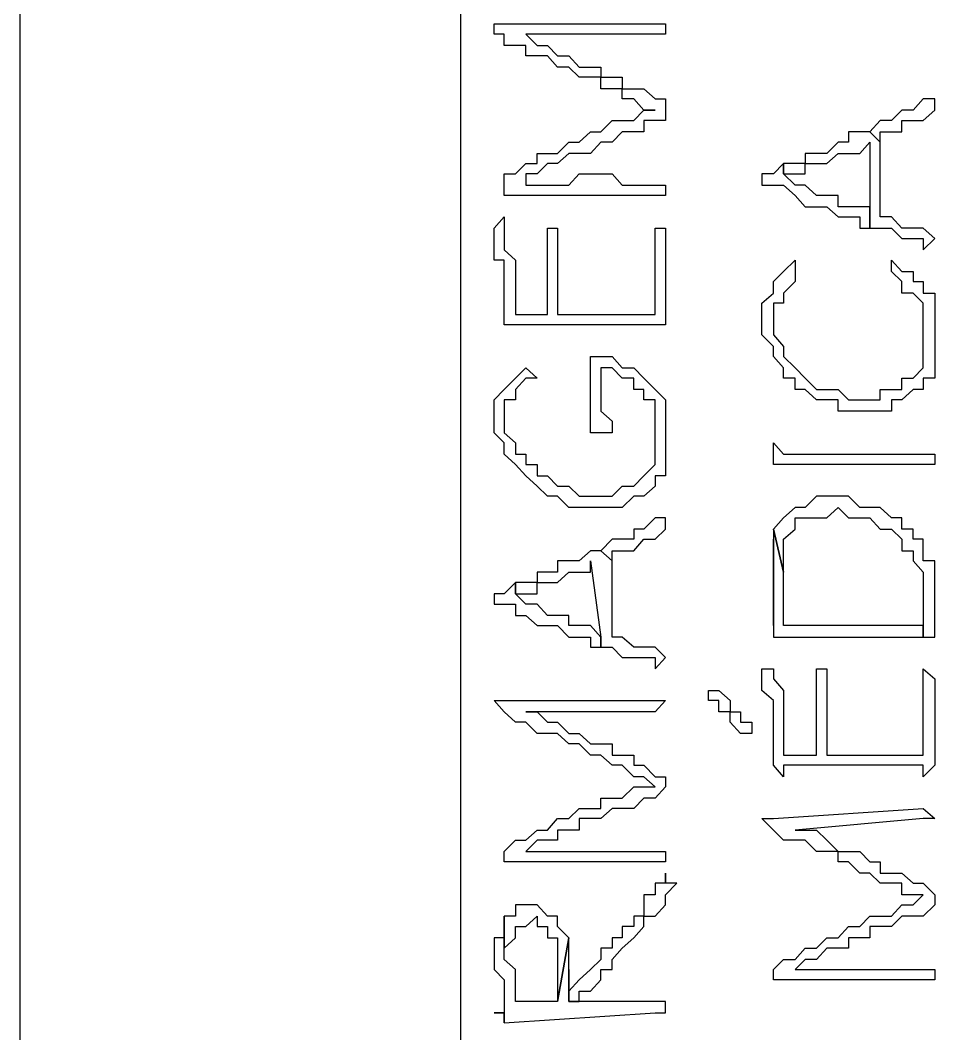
# Model space of a CAD drawing. Header units: millimetres. Extents: x -518.8 to -461.2, y 3.5 to 44.2.
# Drawn here: x -494.083 to -493.542, y 28.399 to 28.999 of the extents above; entities that cross this region are included whole.
import ezdxf

# ---------------------------------------------------------------- set-up
doc = ezdxf.new("R2010")
doc.units = ezdxf.units.MM
doc.header["$MEASUREMENT"] = 0
for name, color, linetype in [('10', 10, 'Continuous'), ('16', 16, 'Continuous'), ('MYSOLIDS', 7, 'Continuous')]:
    doc.layers.add(name, color=color, linetype=linetype)

msp = doc.modelspace()

# ---------------------------------------------------------------- linework, layer by layer
at = {"layer": '10'}
msp.add_lwpolyline([(-494.08348, 25.98567), (-494.08348, 29.43605)], dxfattribs=at)
at = {"layer": '16'}
msp.add_lwpolyline([(-493.82258, 25.93529), (-493.82258, 32.50447)], dxfattribs=at)
at = {"layer": 'MYSOLIDS'}
for points in [[(-493.78423, 28.90146), (-493.78423, 28.90146), (-493.77746, 28.90146), (-493.77145, 28.90146), (-493.76543, 28.90146), (-493.76543, 28.90146), (-493.75867, 28.90146), (-493.75867, 28.90146), (-493.75265, 28.90823), (-493.74589, 28.90823), (-493.73987, 28.90823), (-493.73987, 28.90823), (-493.7331, 28.90823), (-493.7331, 28.90823), (-493.72709, 28.90146), (-493.72032, 28.90146), (-493.71431, 28.90146), (-493.71431, 28.90146), (-493.70754, 28.90146), (-493.70152, 28.90146), (-493.70152, 28.90146), (-493.70152, 28.90146), (-493.70152, 28.90146), (-493.70152, 28.90146), (-493.70152, 28.89544), (-493.70152, 28.89544), (-493.70754, 28.89544), (-493.70754, 28.89544), (-493.70754, 28.89544), (-493.70754, 28.89544), (-493.71431, 28.89544), (-493.71431, 28.89544), (-493.72032, 28.89544), (-493.72709, 28.89544), (-493.7331, 28.89544), (-493.7331, 28.89544), (-493.73987, 28.89544), (-493.74589, 28.89544), (-493.75265, 28.89544), (-493.75265, 28.89544), (-493.75867, 28.89544), (-493.76543, 28.89544), (-493.77145, 28.89544), (-493.77145, 28.89544), (-493.77746, 28.89544), (-493.78423, 28.89544), (-493.78423, 28.89544), (-493.79025, 28.89544), (-493.79025, 28.89544), (-493.79701, 28.89544), (-493.79701, 28.89544), (-493.79701, 28.89544), (-493.79701, 28.89544), (-493.79701, 28.90146), (-493.79701, 28.90146), (-493.79701, 28.90146), (-493.79701, 28.90823), (-493.79025, 28.90823), (-493.78423, 28.91424), (-493.78423, 28.91424), (-493.77746, 28.91424), (-493.77746, 28.91424), (-493.77746, 28.92026), (-493.77145, 28.92026), (-493.76543, 28.92026), (-493.76543, 28.92026), (-493.75867, 28.92702), (-493.75265, 28.92702), (-493.75265, 28.92702), (-493.74589, 28.93304), (-493.73987, 28.93304), (-493.73987, 28.93304), (-493.7331, 28.9398), (-493.72709, 28.9398), (-493.72709, 28.9398), (-493.72032, 28.9398), (-493.71431, 28.94582), (-493.70754, 28.94582), (-493.70754, 28.94582), (-493.71431, 28.94582), (-493.71431, 28.94582), (-493.72032, 28.95259), (-493.72032, 28.95259), (-493.72709, 28.95259), (-493.72709, 28.9586), (-493.7331, 28.9586), (-493.73987, 28.9586), (-493.73987, 28.96537), (-493.74589, 28.96537), (-493.75265, 28.96537), (-493.75867, 28.97138), (-493.75867, 28.97138), (-493.76543, 28.97138), (-493.77145, 28.97815), (-493.77746, 28.97815), (-493.78423, 28.97815), (-493.78423, 28.98417), (-493.79025, 28.98417), (-493.79025, 28.98417), (-493.79701, 28.98417), (-493.79701, 28.99093), (-493.79701, 28.99093), (-493.80303, 28.99093), (-493.80303, 28.99093), (-493.80303, 28.99695), (-493.80303, 28.99695), (-493.79701, 28.99695), (-493.79701, 28.99695), (-493.70754, 28.99695), (-493.70152, 28.99695), (-493.70152, 28.99695), (-493.70152, 28.99093), (-493.70152, 28.99093), (-493.70152, 28.99093), (-493.70152, 28.99093), (-493.70754, 28.99093), (-493.70754, 28.99093), (-493.78423, 28.99093), (-493.77746, 28.98417), (-493.77145, 28.98417), (-493.77145, 28.98417), (-493.76543, 28.97815), (-493.75867, 28.97815), (-493.75265, 28.97138), (-493.74589, 28.97138), (-493.73987, 28.97138), (-493.73987, 28.96537), (-493.7331, 28.96537), (-493.7331, 28.96537), (-493.72709, 28.96537), (-493.72709, 28.9586), (-493.72032, 28.9586), (-493.72032, 28.9586), (-493.71431, 28.9586), (-493.71431, 28.9586), (-493.70754, 28.95259), (-493.70152, 28.95259), (-493.70152, 28.94582), (-493.70152, 28.94582), (-493.70152, 28.94582), (-493.70152, 28.9398), (-493.70152, 28.9398), (-493.70152, 28.9398), (-493.70754, 28.9398), (-493.71431, 28.9398), (-493.71431, 28.9398), (-493.71431, 28.93304), (-493.72032, 28.93304), (-493.72709, 28.93304), (-493.7331, 28.92702), (-493.73987, 28.92702), (-493.73987, 28.92702), (-493.74589, 28.92026), (-493.75265, 28.92026), (-493.75265, 28.92026), (-493.75867, 28.92026), (-493.76543, 28.91424), (-493.76543, 28.91424), (-493.77145, 28.91424), (-493.77746, 28.90823), (-493.77746, 28.90823), (-493.78423, 28.90823), (-493.78423, 28.90823), (-493.78423, 28.90146), (-493.78423, 28.90146), (-493.78423, 28.90146), (-493.78423, 28.90146)], [(-493.58047, 28.93304), (-493.57446, 28.92702), (-493.57446, 28.92702), (-493.57446, 28.93304), (-493.56769, 28.93304), (-493.56167, 28.93304), (-493.56167, 28.9398), (-493.55491, 28.9398), (-493.54889, 28.9398), (-493.54213, 28.94582), (-493.54213, 28.94582), (-493.54213, 28.94582), (-493.54213, 28.95259), (-493.54213, 28.95259), (-493.54889, 28.95259), (-493.55491, 28.94582), (-493.55491, 28.94582), (-493.56167, 28.94582), (-493.56769, 28.9398), (-493.57446, 28.9398), (-493.58047, 28.93304), (-493.58047, 28.93304)], [(-493.6316, 28.91424), (-493.6316, 28.90823), (-493.6316, 28.90823), (-493.62483, 28.90823), (-493.61882, 28.90823), (-493.61882, 28.91424), (-493.61205, 28.91424), (-493.60604, 28.91424), (-493.60604, 28.91424), (-493.59927, 28.92026), (-493.59927, 28.92026), (-493.59325, 28.92026), (-493.58649, 28.92026), (-493.58047, 28.92702), (-493.58047, 28.88266), (-493.58047, 28.8759), (-493.57446, 28.8759), (-493.57446, 28.8759), (-493.56769, 28.8759), (-493.56167, 28.86988), (-493.56167, 28.86988), (-493.55491, 28.86988), (-493.54889, 28.86988), (-493.54889, 28.86311), (-493.54889, 28.86311), (-493.54213, 28.86988), (-493.54213, 28.86988), (-493.54213, 28.86988), (-493.54213, 28.86988), (-493.54889, 28.8759), (-493.55491, 28.8759), (-493.55491, 28.8759), (-493.56167, 28.8759), (-493.56769, 28.88266), (-493.56769, 28.88266), (-493.57446, 28.88266), (-493.57446, 28.92702), (-493.58047, 28.93304), (-493.58047, 28.93304), (-493.58649, 28.93304), (-493.59325, 28.93304), (-493.59325, 28.92702), (-493.59927, 28.92702), (-493.59927, 28.92702), (-493.60604, 28.92026), (-493.61205, 28.92026), (-493.61205, 28.92026), (-493.61882, 28.92026), (-493.61882, 28.92026), (-493.61882, 28.91424), (-493.62483, 28.91424), (-493.6316, 28.91424), (-493.6316, 28.91424), (-493.6316, 28.91424)], [(-493.64438, 28.90823), (-493.64438, 28.90823), (-493.64438, 28.90146), (-493.63761, 28.90146), (-493.63761, 28.90146), (-493.6316, 28.90146), (-493.62483, 28.89544), (-493.62483, 28.89544), (-493.61882, 28.88868), (-493.60604, 28.88868), (-493.60604, 28.88868), (-493.59927, 28.88266), (-493.59927, 28.88266), (-493.59325, 28.88266), (-493.58649, 28.88266), (-493.58649, 28.8759), (-493.58047, 28.8759), (-493.58047, 28.88266), (-493.58047, 28.88868), (-493.58649, 28.88868), (-493.59325, 28.88868), (-493.59927, 28.88868), (-493.59927, 28.89544), (-493.59927, 28.89544), (-493.60604, 28.89544), (-493.61205, 28.89544), (-493.61205, 28.89544), (-493.61882, 28.90146), (-493.62483, 28.90146), (-493.62483, 28.90146), (-493.6316, 28.90823), (-493.6316, 28.91424), (-493.63761, 28.90823), (-493.64438, 28.90823), (-493.64438, 28.90823), (-493.64438, 28.90823)], [(-493.77145, 28.82477), (-493.77145, 28.86988), (-493.77145, 28.86988), (-493.77145, 28.8759), (-493.77145, 28.8759), (-493.77145, 28.8759), (-493.77145, 28.8759), (-493.76543, 28.8759), (-493.76543, 28.8759), (-493.76543, 28.86988), (-493.76543, 28.86988), (-493.76543, 28.82477), (-493.75867, 28.82477), (-493.75867, 28.82477), (-493.75867, 28.82477), (-493.75867, 28.82477), (-493.75265, 28.82477), (-493.74589, 28.82477), (-493.74589, 28.82477), (-493.73987, 28.82477), (-493.7331, 28.82477), (-493.7331, 28.82477), (-493.72709, 28.82477), (-493.72032, 28.82477), (-493.72032, 28.82477), (-493.71431, 28.82477), (-493.70754, 28.82477), (-493.70754, 28.82477), (-493.70754, 28.83153), (-493.70754, 28.83153), (-493.70754, 28.83755), (-493.70754, 28.84432), (-493.70754, 28.85033), (-493.70754, 28.85033), (-493.70754, 28.85033), (-493.70754, 28.8571), (-493.70754, 28.86311), (-493.70754, 28.86988), (-493.70754, 28.86988), (-493.70754, 28.8759), (-493.70754, 28.8759), (-493.70754, 28.8759), (-493.70754, 28.8759), (-493.70754, 28.8759), (-493.70754, 28.8759), (-493.70152, 28.8759), (-493.70152, 28.86988), (-493.70152, 28.86311), (-493.70152, 28.86311), (-493.70152, 28.8571), (-493.70152, 28.85033), (-493.70152, 28.85033), (-493.70152, 28.84432), (-493.70152, 28.83755), (-493.70152, 28.83153), (-493.70152, 28.83153), (-493.70152, 28.82477), (-493.70152, 28.82477), (-493.70152, 28.81875), (-493.70152, 28.81875), (-493.70152, 28.81875), (-493.70754, 28.81875), (-493.70754, 28.81875), (-493.70754, 28.81875), (-493.71431, 28.81875), (-493.71431, 28.81875), (-493.72032, 28.81875), (-493.72709, 28.81875), (-493.7331, 28.81875), (-493.7331, 28.81875), (-493.73987, 28.81875), (-493.74589, 28.81875), (-493.74589, 28.81875), (-493.75265, 28.81875), (-493.75265, 28.81875), (-493.75867, 28.81875), (-493.76543, 28.81875), (-493.77145, 28.81875), (-493.77746, 28.81875), (-493.77746, 28.81875), (-493.78423, 28.81875), (-493.79025, 28.81875), (-493.79025, 28.81875), (-493.79025, 28.81875), (-493.79025, 28.81875), (-493.79701, 28.81875), (-493.79701, 28.81875), (-493.79701, 28.82477), (-493.79701, 28.82477), (-493.79701, 28.83153), (-493.79701, 28.83153), (-493.79701, 28.83755), (-493.79701, 28.83755), (-493.79701, 28.84432), (-493.79701, 28.84432), (-493.79701, 28.85033), (-493.79701, 28.8571), (-493.80303, 28.8571), (-493.80303, 28.86311), (-493.80303, 28.86988), (-493.80303, 28.86988), (-493.80303, 28.8759), (-493.80303, 28.8759), (-493.80303, 28.8759), (-493.80303, 28.8759), (-493.79701, 28.88266), (-493.79701, 28.88266), (-493.79701, 28.8759), (-493.79701, 28.8759), (-493.79701, 28.8759), (-493.79701, 28.86988), (-493.79701, 28.86311), (-493.79025, 28.8571), (-493.79025, 28.85033), (-493.79025, 28.84432), (-493.79025, 28.84432), (-493.79025, 28.83755), (-493.79025, 28.83153), (-493.79025, 28.82477), (-493.79025, 28.82477), (-493.78423, 28.82477), (-493.78423, 28.82477), (-493.78423, 28.82477), (-493.77746, 28.82477), (-493.77145, 28.82477), (-493.77145, 28.82477), (-493.77145, 28.82477), (-493.77145, 28.82477), (-493.77145, 28.82477)], [(-493.63761, 28.81875), (-493.63761, 28.81875), (-493.63761, 28.81274), (-493.6316, 28.80597), (-493.6316, 28.80597), (-493.6316, 28.79996), (-493.62483, 28.79319), (-493.62483, 28.79319), (-493.61882, 28.78717), (-493.61882, 28.78717), (-493.61882, 28.78717), (-493.61205, 28.78041), (-493.60604, 28.78041), (-493.60604, 28.78041), (-493.60604, 28.78041), (-493.59927, 28.78041), (-493.59325, 28.77439), (-493.58649, 28.77439), (-493.58649, 28.77439), (-493.58047, 28.77439), (-493.57446, 28.77439), (-493.57446, 28.78041), (-493.56769, 28.78041), (-493.56167, 28.78041), (-493.56167, 28.78717), (-493.55491, 28.78717), (-493.55491, 28.78717), (-493.54889, 28.79319), (-493.54889, 28.79996), (-493.54889, 28.79996), (-493.54889, 28.80597), (-493.54889, 28.81274), (-493.54889, 28.81274), (-493.54889, 28.81875), (-493.54889, 28.82477), (-493.54889, 28.82477), (-493.54889, 28.82477), (-493.54889, 28.83153), (-493.55491, 28.83755), (-493.55491, 28.83755), (-493.56167, 28.83755), (-493.56167, 28.84432), (-493.56167, 28.84432), (-493.56769, 28.85033), (-493.56769, 28.85033), (-493.56769, 28.85033), (-493.56769, 28.85033), (-493.56769, 28.8571), (-493.56769, 28.8571), (-493.56167, 28.85033), (-493.56167, 28.85033), (-493.55491, 28.85033), (-493.55491, 28.84432), (-493.54889, 28.84432), (-493.54889, 28.83755), (-493.54213, 28.83755), (-493.54213, 28.83153), (-493.54213, 28.83153), (-493.54213, 28.82477), (-493.54213, 28.82477), (-493.54213, 28.81875), (-493.54213, 28.81274), (-493.54213, 28.81274), (-493.54213, 28.80597), (-493.54213, 28.79996), (-493.54213, 28.79996), (-493.54213, 28.79319), (-493.54213, 28.78717), (-493.54889, 28.78717), (-493.54889, 28.78041), (-493.54889, 28.78041), (-493.55491, 28.78041), (-493.56167, 28.77439), (-493.56167, 28.77439), (-493.56769, 28.77439), (-493.56769, 28.76762), (-493.57446, 28.76762), (-493.58047, 28.76762), (-493.58649, 28.76762), (-493.58649, 28.76762), (-493.59325, 28.76762), (-493.59927, 28.76762), (-493.59927, 28.77439), (-493.60604, 28.77439), (-493.61205, 28.77439), (-493.61205, 28.77439), (-493.61882, 28.78041), (-493.61882, 28.78041), (-493.62483, 28.78041), (-493.62483, 28.78717), (-493.6316, 28.78717), (-493.6316, 28.79319), (-493.63761, 28.79996), (-493.63761, 28.79996), (-493.63761, 28.80597), (-493.64438, 28.81274), (-493.64438, 28.81274), (-493.64438, 28.81875), (-493.64438, 28.81875), (-493.64438, 28.82477), (-493.64438, 28.83153), (-493.64438, 28.83153), (-493.63761, 28.83755), (-493.63761, 28.84432), (-493.63761, 28.84432), (-493.6316, 28.85033), (-493.6316, 28.85033), (-493.62483, 28.8571), (-493.62483, 28.8571), (-493.62483, 28.85033), (-493.62483, 28.85033), (-493.62483, 28.85033), (-493.62483, 28.85033), (-493.62483, 28.84432), (-493.62483, 28.84432), (-493.62483, 28.84432), (-493.62483, 28.84432), (-493.6316, 28.83755), (-493.6316, 28.83755), (-493.6316, 28.83153), (-493.63761, 28.83153), (-493.63761, 28.82477), (-493.63761, 28.81875), (-493.63761, 28.81875), (-493.63761, 28.81875), (-493.63761, 28.81875)], [(-493.73987, 28.79319), (-493.73987, 28.78717), (-493.73987, 28.78041), (-493.73987, 28.77439), (-493.73987, 28.77439), (-493.73987, 28.76762), (-493.7331, 28.76161), (-493.7331, 28.76161), (-493.7331, 28.75484), (-493.73987, 28.75484), (-493.73987, 28.75484), (-493.73987, 28.75484), (-493.73987, 28.75484), (-493.73987, 28.75484), (-493.74589, 28.75484), (-493.74589, 28.76161), (-493.74589, 28.76161), (-493.74589, 28.76161), (-493.74589, 28.76762), (-493.74589, 28.76762), (-493.74589, 28.77439), (-493.74589, 28.78041), (-493.74589, 28.78717), (-493.74589, 28.79319), (-493.74589, 28.79319), (-493.74589, 28.79996), (-493.74589, 28.79996), (-493.73987, 28.79996), (-493.73987, 28.79996), (-493.73987, 28.79996), (-493.7331, 28.79996), (-493.72709, 28.79319), (-493.72032, 28.79319), (-493.72032, 28.79319), (-493.71431, 28.78717), (-493.71431, 28.78717), (-493.71431, 28.78717), (-493.70754, 28.78041), (-493.70754, 28.78041), (-493.70152, 28.77439), (-493.70152, 28.77439), (-493.70152, 28.76762), (-493.70152, 28.76161), (-493.70152, 28.76161), (-493.70152, 28.75484), (-493.70152, 28.75484), (-493.70152, 28.74883), (-493.70152, 28.74206), (-493.70152, 28.73605), (-493.70152, 28.73605), (-493.70152, 28.72928), (-493.70754, 28.72928), (-493.70754, 28.72326), (-493.70754, 28.72326), (-493.71431, 28.71725), (-493.72032, 28.71725), (-493.72032, 28.71725), (-493.72709, 28.71048), (-493.72709, 28.71048), (-493.7331, 28.71048), (-493.73987, 28.71048), (-493.73987, 28.71048), (-493.74589, 28.71048), (-493.75265, 28.71048), (-493.75265, 28.71048), (-493.75867, 28.71048), (-493.76543, 28.71725), (-493.76543, 28.71725), (-493.77145, 28.71725), (-493.77746, 28.72326), (-493.77746, 28.72326), (-493.78423, 28.72928), (-493.78423, 28.72928), (-493.79025, 28.73605), (-493.79025, 28.73605), (-493.79701, 28.74206), (-493.79701, 28.74206), (-493.79701, 28.74206), (-493.79701, 28.74883), (-493.80303, 28.75484), (-493.80303, 28.75484), (-493.80303, 28.76161), (-493.80303, 28.76161), (-493.80303, 28.76762), (-493.80303, 28.77439), (-493.79701, 28.78041), (-493.79701, 28.78041), (-493.79701, 28.78041), (-493.79025, 28.78717), (-493.79025, 28.78717), (-493.78423, 28.79319), (-493.78423, 28.79319), (-493.78423, 28.79319), (-493.78423, 28.79319), (-493.77746, 28.78717), (-493.77746, 28.78717), (-493.78423, 28.78717), (-493.78423, 28.78717), (-493.79025, 28.78041), (-493.79025, 28.78041), (-493.79025, 28.77439), (-493.79701, 28.77439), (-493.79701, 28.76762), (-493.79701, 28.76161), (-493.79701, 28.76161), (-493.79701, 28.75484), (-493.79025, 28.74883), (-493.79025, 28.74883), (-493.79025, 28.74206), (-493.78423, 28.74206), (-493.78423, 28.73605), (-493.77746, 28.73605), (-493.77746, 28.73605), (-493.77746, 28.72928), (-493.77145, 28.72928), (-493.76543, 28.72326), (-493.76543, 28.72326), (-493.75867, 28.72326), (-493.75867, 28.72326), (-493.75265, 28.71725), (-493.74589, 28.71725), (-493.74589, 28.71725), (-493.73987, 28.71725), (-493.7331, 28.71725), (-493.7331, 28.71725), (-493.72709, 28.72326), (-493.72032, 28.72326), (-493.72032, 28.72326), (-493.71431, 28.72928), (-493.71431, 28.72928), (-493.71431, 28.72928), (-493.70754, 28.73605), (-493.70754, 28.73605), (-493.70754, 28.74206), (-493.70754, 28.74883), (-493.70754, 28.75484), (-493.70754, 28.75484), (-493.70754, 28.76161), (-493.70754, 28.76161), (-493.70754, 28.76762), (-493.70754, 28.77439), (-493.71431, 28.77439), (-493.71431, 28.78041), (-493.71431, 28.78041), (-493.72032, 28.78041), (-493.72032, 28.78717), (-493.72709, 28.78717), (-493.72709, 28.78717), (-493.7331, 28.79319), (-493.73987, 28.79319), (-493.73987, 28.79319), (-493.73987, 28.79319), (-493.73987, 28.79319), (-493.73987, 28.79319)], [(-493.58047, 28.74206), (-493.58047, 28.74206), (-493.57446, 28.74206), (-493.56769, 28.74206), (-493.56167, 28.74206), (-493.56167, 28.74206), (-493.55491, 28.74206), (-493.54889, 28.74206), (-493.54889, 28.74206), (-493.54889, 28.74206), (-493.54213, 28.74206), (-493.54213, 28.74206), (-493.54213, 28.74206), (-493.54213, 28.74206), (-493.54213, 28.73605), (-493.54213, 28.73605), (-493.54213, 28.73605), (-493.54213, 28.73605), (-493.54213, 28.73605), (-493.54213, 28.73605), (-493.54889, 28.73605), (-493.55491, 28.73605), (-493.55491, 28.73605), (-493.56167, 28.73605), (-493.56769, 28.73605), (-493.57446, 28.73605), (-493.57446, 28.73605), (-493.58047, 28.73605), (-493.58649, 28.73605), (-493.59325, 28.73605), (-493.59325, 28.73605), (-493.59927, 28.73605), (-493.60604, 28.73605), (-493.61205, 28.73605), (-493.61205, 28.73605), (-493.61882, 28.73605), (-493.62483, 28.73605), (-493.6316, 28.73605), (-493.6316, 28.73605), (-493.63761, 28.73605), (-493.63761, 28.73605), (-493.63761, 28.73605), (-493.63761, 28.74206), (-493.63761, 28.74206), (-493.63761, 28.74206), (-493.63761, 28.74206), (-493.63761, 28.74206), (-493.63761, 28.74206), (-493.63761, 28.74883), (-493.63761, 28.74883), (-493.6316, 28.74206), (-493.6316, 28.74206), (-493.62483, 28.74206), (-493.62483, 28.74206), (-493.61882, 28.74206), (-493.61205, 28.74206), (-493.60604, 28.74206), (-493.60604, 28.74206), (-493.59927, 28.74206), (-493.59325, 28.74206), (-493.59325, 28.74206), (-493.58649, 28.74206), (-493.58047, 28.74206), (-493.58047, 28.74206), (-493.58047, 28.74206), (-493.58047, 28.74206)], [(-493.63761, 28.6977), (-493.6316, 28.67214), (-493.6316, 28.67214), (-493.6316, 28.6789), (-493.6316, 28.68492), (-493.6316, 28.69168), (-493.6316, 28.69168), (-493.62483, 28.6977), (-493.62483, 28.6977), (-493.62483, 28.6977), (-493.62483, 28.70447), (-493.61882, 28.70447), (-493.61205, 28.70447), (-493.61205, 28.70447), (-493.60604, 28.70447), (-493.59927, 28.71048), (-493.59325, 28.70447), (-493.59325, 28.70447), (-493.58649, 28.70447), (-493.58047, 28.70447), (-493.58047, 28.70447), (-493.57446, 28.6977), (-493.57446, 28.6977), (-493.56769, 28.6977), (-493.56167, 28.69168), (-493.56167, 28.69168), (-493.56167, 28.68492), (-493.55491, 28.68492), (-493.55491, 28.6789), (-493.55491, 28.6789), (-493.54889, 28.67214), (-493.54889, 28.66612), (-493.54889, 28.66612), (-493.54889, 28.65935), (-493.54889, 28.65935), (-493.54889, 28.65334), (-493.54889, 28.64657), (-493.54889, 28.64056), (-493.54889, 28.63379), (-493.54889, 28.63379), (-493.54213, 28.63379), (-493.54213, 28.63379), (-493.54213, 28.64056), (-493.54213, 28.64657), (-493.54213, 28.65334), (-493.54213, 28.65334), (-493.54213, 28.65935), (-493.54213, 28.66612), (-493.54213, 28.66612), (-493.54213, 28.67214), (-493.54213, 28.6789), (-493.54889, 28.6789), (-493.54889, 28.68492), (-493.54889, 28.69168), (-493.54889, 28.69168), (-493.55491, 28.69168), (-493.55491, 28.6977), (-493.56167, 28.6977), (-493.56167, 28.70447), (-493.56769, 28.70447), (-493.57446, 28.71048), (-493.57446, 28.71048), (-493.58047, 28.71048), (-493.58047, 28.71048), (-493.58649, 28.71048), (-493.59325, 28.71725), (-493.59325, 28.71725), (-493.59927, 28.71725), (-493.59927, 28.71725), (-493.60604, 28.71725), (-493.61205, 28.71725), (-493.61882, 28.71048), (-493.61882, 28.71048), (-493.62483, 28.71048), (-493.62483, 28.71048), (-493.6316, 28.70447), (-493.6316, 28.70447), (-493.6316, 28.70447), (-493.63761, 28.6977), (-493.63761, 28.6977)], [(-493.73987, 28.68492), (-493.7331, 28.6789), (-493.7331, 28.6789), (-493.7331, 28.68492), (-493.72709, 28.68492), (-493.72032, 28.68492), (-493.72032, 28.68492), (-493.71431, 28.69168), (-493.70754, 28.69168), (-493.70152, 28.6977), (-493.70152, 28.6977), (-493.70152, 28.6977), (-493.70152, 28.70447), (-493.70152, 28.70447), (-493.70754, 28.70447), (-493.71431, 28.6977), (-493.72032, 28.6977), (-493.72032, 28.69168), (-493.72709, 28.69168), (-493.7331, 28.69168), (-493.73987, 28.68492), (-493.73987, 28.68492)], [(-493.63761, 28.64056), (-493.63761, 28.63379), (-493.63761, 28.63379), (-493.6316, 28.63379), (-493.6316, 28.63379), (-493.62483, 28.63379), (-493.61882, 28.63379), (-493.61882, 28.63379), (-493.61205, 28.63379), (-493.60604, 28.63379), (-493.59927, 28.63379), (-493.59927, 28.63379), (-493.59325, 28.63379), (-493.58649, 28.63379), (-493.58047, 28.63379), (-493.58047, 28.63379), (-493.57446, 28.63379), (-493.56769, 28.63379), (-493.56769, 28.63379), (-493.56167, 28.63379), (-493.55491, 28.63379), (-493.54889, 28.63379), (-493.54889, 28.63379), (-493.54889, 28.64056), (-493.54889, 28.64056), (-493.55491, 28.64056), (-493.56167, 28.64056), (-493.56167, 28.64056), (-493.56769, 28.64056), (-493.57446, 28.64056), (-493.58047, 28.64056), (-493.58047, 28.64056), (-493.58649, 28.64056), (-493.58649, 28.64056), (-493.59325, 28.64056), (-493.59927, 28.64056), (-493.60604, 28.64056), (-493.60604, 28.64056), (-493.61205, 28.64056), (-493.61882, 28.64056), (-493.62483, 28.64056), (-493.62483, 28.64056), (-493.6316, 28.64056), (-493.6316, 28.64056), (-493.6316, 28.64657), (-493.6316, 28.65334), (-493.6316, 28.65935), (-493.6316, 28.65935), (-493.6316, 28.66612), (-493.6316, 28.67214), (-493.6316, 28.67214), (-493.63761, 28.6977), (-493.63761, 28.69168), (-493.63761, 28.64056), (-493.63761, 28.64056), (-493.63761, 28.64056), (-493.63761, 28.64056)], [(-493.63761, 28.67214), (-493.63761, 28.67214), (-493.63761, 28.66612), (-493.63761, 28.65935), (-493.63761, 28.65935), (-493.63761, 28.65935), (-493.63761, 28.65334), (-493.63761, 28.64657), (-493.63761, 28.64056), (-493.63761, 28.69168), (-493.63761, 28.69168), (-493.63761, 28.68492), (-493.63761, 28.6789), (-493.63761, 28.67214), (-493.63761, 28.67214)], [(-493.79025, 28.66612), (-493.79025, 28.65935), (-493.79025, 28.65935), (-493.78423, 28.65935), (-493.77746, 28.65935), (-493.77746, 28.66612), (-493.77145, 28.66612), (-493.76543, 28.66612), (-493.76543, 28.66612), (-493.75867, 28.67214), (-493.75867, 28.67214), (-493.75265, 28.67214), (-493.74589, 28.67214), (-493.74589, 28.6789), (-493.73987, 28.63379), (-493.73987, 28.62777), (-493.7331, 28.62777), (-493.7331, 28.62777), (-493.72709, 28.62176), (-493.72032, 28.62176), (-493.72032, 28.62176), (-493.71431, 28.62176), (-493.70754, 28.62176), (-493.70754, 28.61499), (-493.70754, 28.61499), (-493.70152, 28.62176), (-493.70152, 28.62176), (-493.70152, 28.62176), (-493.70152, 28.62176), (-493.70754, 28.62777), (-493.71431, 28.62777), (-493.71431, 28.62777), (-493.72032, 28.62777), (-493.72709, 28.63379), (-493.72709, 28.63379), (-493.7331, 28.63379), (-493.7331, 28.6789), (-493.73987, 28.68492), (-493.73987, 28.68492), (-493.74589, 28.68492), (-493.75265, 28.6789), (-493.75265, 28.6789), (-493.75867, 28.6789), (-493.76543, 28.6789), (-493.76543, 28.67214), (-493.77145, 28.67214), (-493.77145, 28.67214), (-493.77746, 28.67214), (-493.77746, 28.66612), (-493.77746, 28.66612), (-493.78423, 28.66612), (-493.79025, 28.66612), (-493.79025, 28.66612), (-493.79025, 28.66612)], [(-493.80303, 28.65935), (-493.80303, 28.65935), (-493.80303, 28.65334), (-493.79701, 28.65334), (-493.79701, 28.65334), (-493.79025, 28.65334), (-493.79025, 28.64657), (-493.78423, 28.64657), (-493.77746, 28.64056), (-493.76543, 28.64056), (-493.76543, 28.64056), (-493.75867, 28.63379), (-493.75867, 28.63379), (-493.75265, 28.63379), (-493.74589, 28.63379), (-493.74589, 28.62777), (-493.73987, 28.62777), (-493.73987, 28.63379), (-493.74589, 28.64056), (-493.74589, 28.64056), (-493.75265, 28.64056), (-493.75867, 28.64056), (-493.75867, 28.64657), (-493.75867, 28.64657), (-493.76543, 28.64657), (-493.77145, 28.64657), (-493.77145, 28.64657), (-493.77746, 28.65334), (-493.78423, 28.65334), (-493.78423, 28.65334), (-493.79025, 28.65935), (-493.79025, 28.66612), (-493.79701, 28.65935), (-493.80303, 28.65935), (-493.80303, 28.65935), (-493.80303, 28.65935)], [(-493.61205, 28.56386), (-493.61205, 28.60898), (-493.61205, 28.60898), (-493.61205, 28.61499), (-493.61205, 28.61499), (-493.61205, 28.61499), (-493.61205, 28.61499), (-493.60604, 28.61499), (-493.60604, 28.61499), (-493.60604, 28.60898), (-493.60604, 28.60898), (-493.60604, 28.56386), (-493.59927, 28.56386), (-493.59927, 28.56386), (-493.59927, 28.56386), (-493.59927, 28.56386), (-493.59325, 28.56386), (-493.58649, 28.56386), (-493.58047, 28.56386), (-493.58047, 28.56386), (-493.57446, 28.56386), (-493.57446, 28.56386), (-493.56769, 28.56386), (-493.56167, 28.56386), (-493.56167, 28.56386), (-493.55491, 28.56386), (-493.54889, 28.56386), (-493.54889, 28.56386), (-493.54889, 28.56386), (-493.54889, 28.57063), (-493.54889, 28.57665), (-493.54889, 28.58341), (-493.54889, 28.58341), (-493.54889, 28.58943), (-493.54889, 28.58943), (-493.54889, 28.5962), (-493.54889, 28.60221), (-493.54889, 28.60898), (-493.54889, 28.60898), (-493.54889, 28.61499), (-493.54889, 28.61499), (-493.54889, 28.61499), (-493.54889, 28.61499), (-493.54889, 28.61499), (-493.54889, 28.61499), (-493.54213, 28.60898), (-493.54213, 28.60898), (-493.54213, 28.60221), (-493.54213, 28.5962), (-493.54213, 28.5962), (-493.54213, 28.58943), (-493.54213, 28.58341), (-493.54213, 28.58341), (-493.54213, 28.57665), (-493.54213, 28.57063), (-493.54213, 28.56386), (-493.54213, 28.56386), (-493.54213, 28.55785), (-493.54213, 28.55785), (-493.54213, 28.55785), (-493.54213, 28.55785), (-493.54889, 28.55108), (-493.54889, 28.55108), (-493.54889, 28.55108), (-493.54889, 28.55785), (-493.55491, 28.55785), (-493.56167, 28.55785), (-493.56769, 28.55785), (-493.56769, 28.55785), (-493.57446, 28.55785), (-493.58047, 28.55785), (-493.58649, 28.55785), (-493.58649, 28.55785), (-493.59325, 28.55785), (-493.59325, 28.55785), (-493.59927, 28.55785), (-493.60604, 28.55785), (-493.61205, 28.55785), (-493.61882, 28.55785), (-493.61882, 28.55785), (-493.62483, 28.55785), (-493.6316, 28.55785), (-493.6316, 28.55108), (-493.6316, 28.55108), (-493.6316, 28.55108), (-493.63761, 28.55785), (-493.63761, 28.55785), (-493.63761, 28.55785), (-493.63761, 28.56386), (-493.63761, 28.56386), (-493.63761, 28.57063), (-493.63761, 28.57665), (-493.63761, 28.57665), (-493.63761, 28.58341), (-493.63761, 28.58341), (-493.63761, 28.58943), (-493.63761, 28.58943), (-493.63761, 28.5962), (-493.64438, 28.60221), (-493.64438, 28.60898), (-493.64438, 28.60898), (-493.64438, 28.61499), (-493.64438, 28.61499), (-493.64438, 28.61499), (-493.64438, 28.61499), (-493.63761, 28.61499), (-493.63761, 28.61499), (-493.63761, 28.61499), (-493.63761, 28.61499), (-493.63761, 28.61499), (-493.63761, 28.60898), (-493.6316, 28.60221), (-493.6316, 28.5962), (-493.6316, 28.58943), (-493.6316, 28.58341), (-493.6316, 28.57665), (-493.6316, 28.57665), (-493.6316, 28.57063), (-493.6316, 28.56386), (-493.6316, 28.56386), (-493.62483, 28.56386), (-493.62483, 28.56386), (-493.62483, 28.56386), (-493.61882, 28.56386), (-493.61205, 28.56386), (-493.61205, 28.56386), (-493.61205, 28.56386), (-493.61205, 28.56386), (-493.61205, 28.56386)], [(-493.6504, 28.57665), (-493.65716, 28.57665), (-493.65716, 28.57665), (-493.66318, 28.58341), (-493.66318, 28.58341), (-493.66318, 28.58943), (-493.66995, 28.58943), (-493.66995, 28.5962), (-493.67596, 28.5962), (-493.67596, 28.60221), (-493.67596, 28.60221), (-493.67596, 28.60221), (-493.66995, 28.60221), (-493.66995, 28.60221), (-493.66995, 28.60221), (-493.66995, 28.60221), (-493.66318, 28.5962), (-493.66318, 28.5962), (-493.66318, 28.58943), (-493.65716, 28.58943), (-493.65716, 28.58341), (-493.6504, 28.58341), (-493.6504, 28.57665), (-493.6504, 28.57665), (-493.6504, 28.57665), (-493.6504, 28.57665), (-493.6504, 28.57665), (-493.6504, 28.57665), (-493.6504, 28.57665), (-493.6504, 28.57665), (-493.6504, 28.57665)], [(-493.78423, 28.50672), (-493.78423, 28.50672), (-493.77746, 28.50672), (-493.77145, 28.50672), (-493.76543, 28.50672), (-493.76543, 28.50672), (-493.75867, 28.50672), (-493.75867, 28.50672), (-493.75265, 28.50672), (-493.74589, 28.50672), (-493.73987, 28.50672), (-493.73987, 28.50672), (-493.7331, 28.50672), (-493.7331, 28.50672), (-493.72709, 28.50672), (-493.72032, 28.50672), (-493.71431, 28.50672), (-493.71431, 28.50672), (-493.70754, 28.50672), (-493.70152, 28.50672), (-493.70152, 28.50672), (-493.70152, 28.50672), (-493.70152, 28.50071), (-493.70152, 28.50071), (-493.70152, 28.50071), (-493.70152, 28.50071), (-493.70754, 28.50071), (-493.70754, 28.50071), (-493.70754, 28.50071), (-493.70754, 28.50071), (-493.71431, 28.50071), (-493.71431, 28.50071), (-493.72032, 28.50071), (-493.72709, 28.50071), (-493.7331, 28.50071), (-493.7331, 28.50071), (-493.73987, 28.50071), (-493.74589, 28.50071), (-493.75265, 28.50071), (-493.75265, 28.50071), (-493.75867, 28.50071), (-493.76543, 28.50071), (-493.77145, 28.50071), (-493.77145, 28.50071), (-493.77746, 28.50071), (-493.78423, 28.50071), (-493.78423, 28.50071), (-493.79025, 28.50071), (-493.79025, 28.50071), (-493.79701, 28.50071), (-493.79701, 28.50071), (-493.79701, 28.50071), (-493.79701, 28.50071), (-493.79701, 28.50071), (-493.79701, 28.50071), (-493.79701, 28.50672), (-493.79701, 28.50672), (-493.79025, 28.51349), (-493.78423, 28.51349), (-493.78423, 28.51349), (-493.77746, 28.5195), (-493.77746, 28.5195), (-493.77746, 28.5195), (-493.77145, 28.5195), (-493.76543, 28.52627), (-493.76543, 28.52627), (-493.75867, 28.52627), (-493.75265, 28.53229), (-493.75265, 28.53229), (-493.74589, 28.53229), (-493.73987, 28.53229), (-493.73987, 28.5383), (-493.7331, 28.5383), (-493.72709, 28.5383), (-493.72709, 28.5383), (-493.72032, 28.54507), (-493.71431, 28.54507), (-493.70754, 28.54507), (-493.70754, 28.54507), (-493.71431, 28.55108), (-493.71431, 28.55108), (-493.72032, 28.55108), (-493.72032, 28.55108), (-493.72709, 28.55785), (-493.72709, 28.55785), (-493.7331, 28.55785), (-493.73987, 28.56386), (-493.73987, 28.56386), (-493.74589, 28.56386), (-493.75265, 28.57063), (-493.75867, 28.57063), (-493.75867, 28.57063), (-493.76543, 28.57665), (-493.77145, 28.57665), (-493.77746, 28.57665), (-493.78423, 28.58341), (-493.78423, 28.58341), (-493.79025, 28.58341), (-493.79025, 28.58341), (-493.79701, 28.58943), (-493.79701, 28.58943), (-493.79701, 28.58943), (-493.80303, 28.5962), (-493.80303, 28.5962), (-493.80303, 28.5962), (-493.80303, 28.5962), (-493.79701, 28.5962), (-493.79701, 28.5962), (-493.70754, 28.5962), (-493.70152, 28.5962), (-493.70152, 28.5962), (-493.70152, 28.5962), (-493.70152, 28.5962), (-493.70152, 28.5962), (-493.70152, 28.5962), (-493.70754, 28.58943), (-493.70754, 28.58943), (-493.78423, 28.58943), (-493.77746, 28.58943), (-493.77145, 28.58341), (-493.77145, 28.58341), (-493.76543, 28.58341), (-493.75867, 28.57665), (-493.75265, 28.57665), (-493.74589, 28.57063), (-493.73987, 28.57063), (-493.73987, 28.57063), (-493.7331, 28.57063), (-493.7331, 28.56386), (-493.72709, 28.56386), (-493.72709, 28.56386), (-493.72032, 28.56386), (-493.72032, 28.55785), (-493.71431, 28.55785), (-493.71431, 28.55785), (-493.70754, 28.55108), (-493.70152, 28.55108), (-493.70152, 28.55108), (-493.70152, 28.54507), (-493.70152, 28.54507), (-493.70152, 28.54507), (-493.70152, 28.54507), (-493.70152, 28.54507), (-493.70754, 28.5383), (-493.71431, 28.5383), (-493.71431, 28.5383), (-493.71431, 28.5383), (-493.72032, 28.53229), (-493.72709, 28.53229), (-493.7331, 28.53229), (-493.73987, 28.52627), (-493.73987, 28.52627), (-493.74589, 28.52627), (-493.75265, 28.52627), (-493.75265, 28.5195), (-493.75867, 28.5195), (-493.76543, 28.5195), (-493.76543, 28.51349), (-493.77145, 28.51349), (-493.77746, 28.51349), (-493.77746, 28.51349), (-493.78423, 28.50672), (-493.78423, 28.50672), (-493.78423, 28.50672), (-493.78423, 28.50672), (-493.78423, 28.50672), (-493.78423, 28.50672)], [(-493.62483, 28.4368), (-493.61882, 28.4368), (-493.61882, 28.4368), (-493.61205, 28.4368), (-493.60604, 28.4368), (-493.59927, 28.4368), (-493.59927, 28.4368), (-493.59927, 28.4368), (-493.59325, 28.4368), (-493.58649, 28.4368), (-493.58047, 28.4368), (-493.58047, 28.4368), (-493.57446, 28.4368), (-493.56769, 28.4368), (-493.56769, 28.4368), (-493.56167, 28.4368), (-493.55491, 28.4368), (-493.55491, 28.4368), (-493.54889, 28.4368), (-493.54213, 28.4368), (-493.54213, 28.4368), (-493.54213, 28.4368), (-493.54213, 28.43078), (-493.54213, 28.43078), (-493.54213, 28.43078), (-493.54213, 28.43078), (-493.54213, 28.43078), (-493.54213, 28.43078), (-493.54889, 28.43078), (-493.54889, 28.43078), (-493.55491, 28.43078), (-493.55491, 28.43078), (-493.56167, 28.43078), (-493.56769, 28.43078), (-493.56769, 28.43078), (-493.57446, 28.43078), (-493.58047, 28.43078), (-493.58649, 28.43078), (-493.59325, 28.43078), (-493.59325, 28.43078), (-493.59927, 28.43078), (-493.60604, 28.43078), (-493.61205, 28.43078), (-493.61205, 28.43078), (-493.61882, 28.43078), (-493.62483, 28.43078), (-493.62483, 28.43078), (-493.6316, 28.43078), (-493.6316, 28.43078), (-493.63761, 28.43078), (-493.63761, 28.43078), (-493.63761, 28.43078), (-493.63761, 28.43078), (-493.63761, 28.4368), (-493.63761, 28.4368), (-493.63761, 28.4368), (-493.63761, 28.4368), (-493.6316, 28.44281), (-493.62483, 28.44281), (-493.62483, 28.44281), (-493.61882, 28.44958), (-493.61882, 28.44958), (-493.61882, 28.44958), (-493.61205, 28.44958), (-493.60604, 28.45559), (-493.60604, 28.45559), (-493.59927, 28.45559), (-493.59325, 28.46236), (-493.58649, 28.46236), (-493.58649, 28.46236), (-493.58047, 28.46838), (-493.58047, 28.46838), (-493.57446, 28.46838), (-493.56769, 28.46838), (-493.56167, 28.47514), (-493.56167, 28.47514), (-493.55491, 28.47514), (-493.54889, 28.48116), (-493.54889, 28.48116), (-493.55491, 28.48116), (-493.55491, 28.48116), (-493.56167, 28.48116), (-493.56167, 28.48793), (-493.56769, 28.48793), (-493.56769, 28.48793), (-493.57446, 28.48793), (-493.58047, 28.49394), (-493.58047, 28.49394), (-493.58649, 28.49394), (-493.59325, 28.50071), (-493.59927, 28.50071), (-493.59927, 28.50672), (-493.60604, 28.50672), (-493.61205, 28.50672), (-493.61882, 28.51349), (-493.61882, 28.51349), (-493.62483, 28.51349), (-493.6316, 28.51349), (-493.6316, 28.51349), (-493.63761, 28.5195), (-493.63761, 28.5195), (-493.63761, 28.5195), (-493.64438, 28.52627), (-493.64438, 28.52627), (-493.63761, 28.52627), (-493.63761, 28.52627), (-493.63761, 28.52627), (-493.63761, 28.52627), (-493.54889, 28.53229), (-493.54213, 28.52627), (-493.54213, 28.52627), (-493.54213, 28.52627), (-493.54213, 28.52627), (-493.54213, 28.52627), (-493.54213, 28.52627), (-493.54889, 28.52627), (-493.54889, 28.52627), (-493.62483, 28.5195), (-493.61882, 28.5195), (-493.61205, 28.5195), (-493.60604, 28.51349), (-493.60604, 28.51349), (-493.59927, 28.50672), (-493.59325, 28.50672), (-493.58649, 28.50672), (-493.58047, 28.50071), (-493.58047, 28.50071), (-493.57446, 28.50071), (-493.57446, 28.49394), (-493.56769, 28.49394), (-493.56769, 28.49394), (-493.56167, 28.49394), (-493.56167, 28.49394), (-493.55491, 28.48793), (-493.55491, 28.48793), (-493.54889, 28.48793), (-493.54213, 28.48116), (-493.54213, 28.48116), (-493.54213, 28.48116), (-493.54213, 28.47514), (-493.54213, 28.47514), (-493.54213, 28.47514), (-493.54213, 28.47514), (-493.54889, 28.46838), (-493.55491, 28.46838), (-493.55491, 28.46838), (-493.55491, 28.46838), (-493.56167, 28.46838), (-493.56769, 28.46236), (-493.57446, 28.46236), (-493.58047, 28.46236), (-493.58047, 28.45559), (-493.58649, 28.45559), (-493.59325, 28.45559), (-493.59325, 28.44958), (-493.59927, 28.44958), (-493.60604, 28.44958), (-493.60604, 28.44958), (-493.61205, 28.44281), (-493.61205, 28.44281), (-493.61882, 28.44281), (-493.62483, 28.4368), (-493.62483, 28.4368), (-493.62483, 28.4368), (-493.62483, 28.4368), (-493.62483, 28.4368), (-493.62483, 28.4368)], [(-493.75867, 28.4368), (-493.75867, 28.418), (-493.75265, 28.418), (-493.75265, 28.42402), (-493.74589, 28.42402), (-493.73987, 28.43078), (-493.73987, 28.4368), (-493.7331, 28.4368), (-493.7331, 28.44281), (-493.7331, 28.44281), (-493.72709, 28.44958), (-493.72709, 28.44958), (-493.72032, 28.45559), (-493.72032, 28.45559), (-493.71431, 28.46236), (-493.71431, 28.46236), (-493.71431, 28.46838), (-493.70754, 28.46838), (-493.70152, 28.47514), (-493.70152, 28.48116), (-493.70152, 28.48116), (-493.69476, 28.48793), (-493.69476, 28.48793), (-493.70152, 28.48793), (-493.70152, 28.49394), (-493.70152, 28.49394), (-493.70152, 28.48793), (-493.70754, 28.48793), (-493.70754, 28.48116), (-493.70754, 28.48116), (-493.71431, 28.48116), (-493.71431, 28.47514), (-493.71431, 28.46838), (-493.72032, 28.46838), (-493.72032, 28.46236), (-493.72709, 28.46236), (-493.72709, 28.45559), (-493.7331, 28.45559), (-493.7331, 28.44958), (-493.73987, 28.44958), (-493.73987, 28.44281), (-493.74589, 28.4368), (-493.74589, 28.4368), (-493.75265, 28.43078), (-493.75265, 28.43078), (-493.75867, 28.42402), (-493.75867, 28.42402), (-493.75867, 28.43078), (-493.75867, 28.4368), (-493.75867, 28.4368)], [(-493.79701, 28.46838), (-493.79701, 28.44958), (-493.79701, 28.44958), (-493.79025, 28.45559), (-493.79025, 28.45559), (-493.79025, 28.46236), (-493.79025, 28.46236), (-493.78423, 28.46236), (-493.77746, 28.46838), (-493.77746, 28.46838), (-493.77746, 28.46236), (-493.77145, 28.46236), (-493.77145, 28.45559), (-493.76543, 28.45559), (-493.76543, 28.45559), (-493.76543, 28.44958), (-493.76543, 28.44281), (-493.76543, 28.44281), (-493.76543, 28.4368), (-493.76543, 28.43078), (-493.76543, 28.42402), (-493.76543, 28.42402), (-493.76543, 28.418), (-493.75867, 28.45559), (-493.76543, 28.46236), (-493.76543, 28.46236), (-493.76543, 28.46838), (-493.77145, 28.46838), (-493.77145, 28.46838), (-493.77746, 28.47514), (-493.78423, 28.47514), (-493.78423, 28.47514), (-493.79025, 28.47514), (-493.79025, 28.46838), (-493.79701, 28.46838), (-493.79701, 28.46838)], [(-493.80303, 28.44958), (-493.80303, 28.44958), (-493.80303, 28.44281), (-493.80303, 28.4368), (-493.79701, 28.43078), (-493.79701, 28.43078), (-493.79701, 28.43078), (-493.79701, 28.42402), (-493.79701, 28.418), (-493.79701, 28.41123), (-493.79701, 28.40522), (-493.70754, 28.41123), (-493.70152, 28.41123), (-493.70152, 28.41123), (-493.70152, 28.418), (-493.70754, 28.418), (-493.70754, 28.418), (-493.75867, 28.418), (-493.75867, 28.4368), (-493.75867, 28.44281), (-493.75867, 28.44958), (-493.75867, 28.44958), (-493.75867, 28.45559), (-493.75867, 28.45559), (-493.76543, 28.418), (-493.79025, 28.418), (-493.79025, 28.418), (-493.79025, 28.418), (-493.79025, 28.42402), (-493.79025, 28.43078), (-493.79025, 28.4368), (-493.79025, 28.4368), (-493.79701, 28.44281), (-493.79701, 28.44958), (-493.79701, 28.46838), (-493.79701, 28.46838), (-493.79701, 28.46236), (-493.79701, 28.45559), (-493.80303, 28.45559), (-493.80303, 28.44958), (-493.80303, 28.44958)], [(-493.80303, 28.41123), (-493.79701, 28.41123), (-493.79701, 28.40522), (-493.79701, 28.41123), (-493.80303, 28.41123), (-493.80303, 28.41123), (-493.80303, 28.41123)]]:
    msp.add_lwpolyline(points, dxfattribs=at)

doc.saveas('drawing.dxf')
